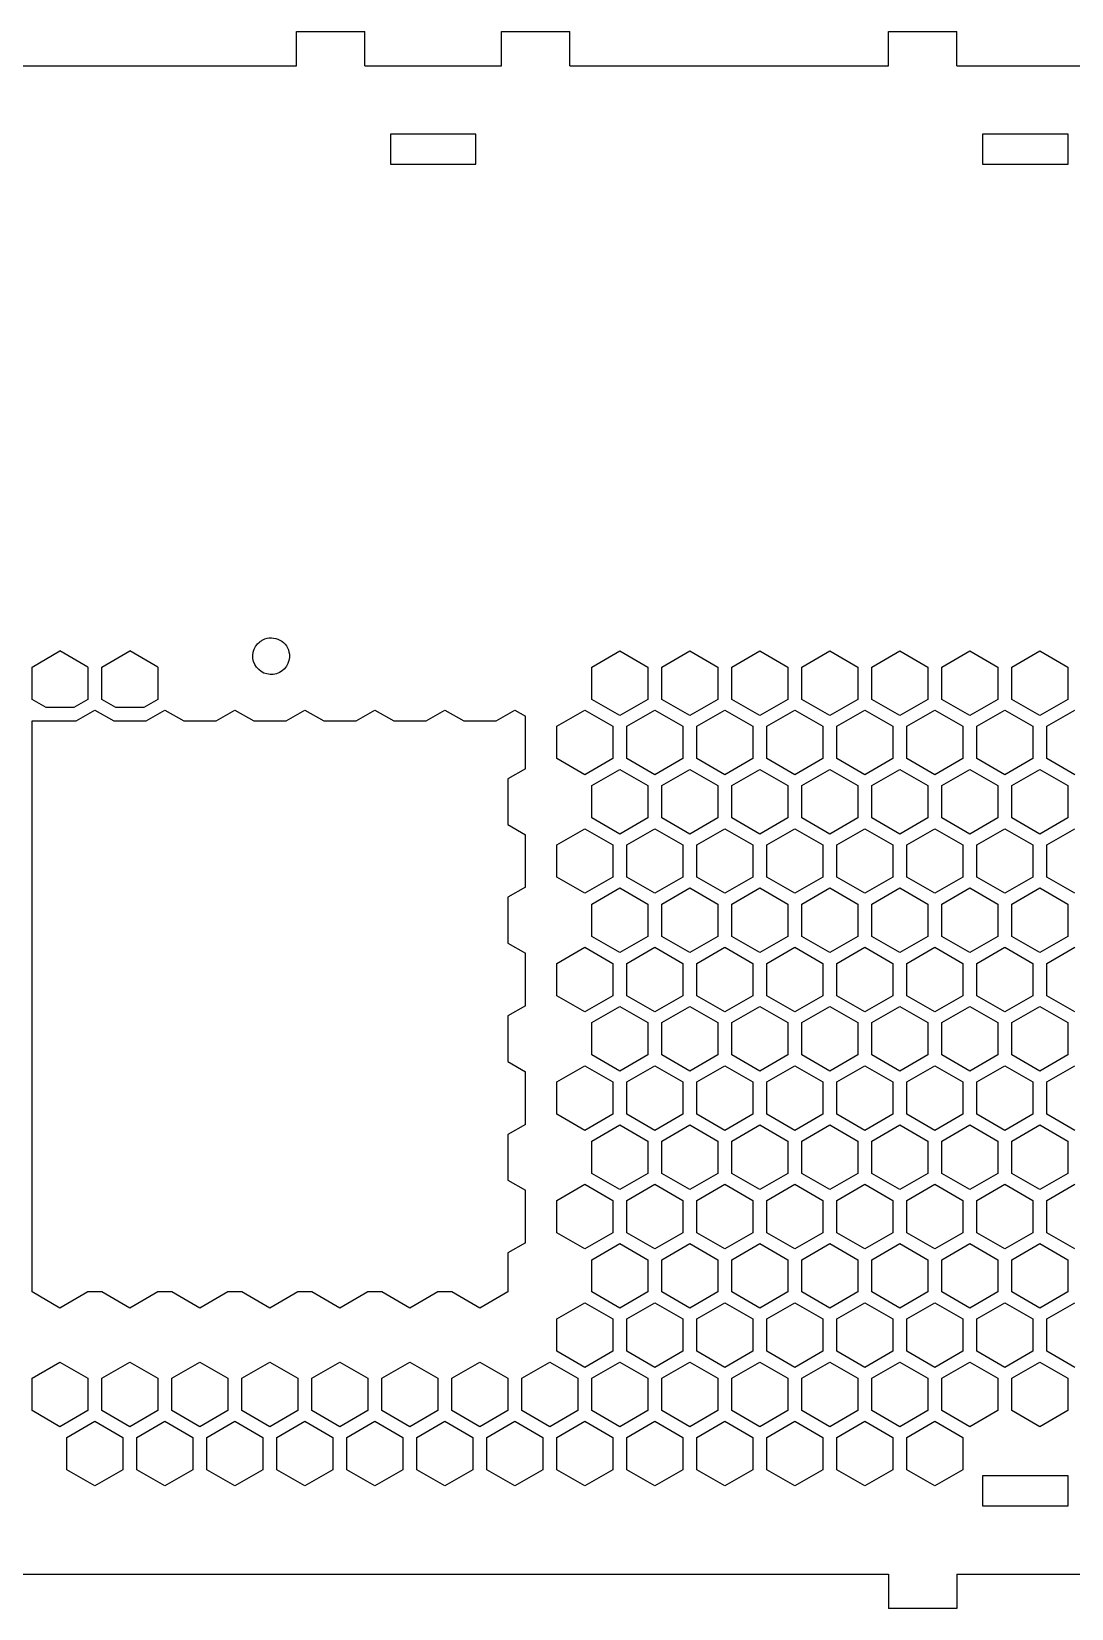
# Model space of a CAD drawing. Header units: inches. Extents: x 524 to 973, y 13 to 166.
# Drawn here: x 822.9 to 919.5, y 19.3 to 165.6 of the extents above; entities that cross this region are included whole.
import ezdxf

# ---------------------------------------------------------------- set-up
doc = ezdxf.new("R2010")
doc.units = ezdxf.units.IN
doc.header["$MEASUREMENT"] = 0
doc.layers.get('0').update_dxf_attribs({"true_color": 0xff5454})

msp = doc.modelspace()

# ---------------------------------------------------------------- linework, layer by layer
for p, q in [((847.54, 162.45, 0), (847.54, 165.63, 0)), ((847.54, 165.63, 0), (853.89, 165.63, 0)), ((853.89, 162.45, 0), (853.89, 165.63, 0)), ((866.59, 162.45, 0), (866.59, 165.63, 0)), ((866.59, 165.63, 0), (872.94, 165.63, 0)), ((872.94, 162.45, 0), (872.94, 165.63, 0)), ((902.54, 162.45, 0), (902.54, 165.63, 0)), ((902.54, 165.63, 0), (908.89, 165.63, 0)), ((908.89, 162.45, 0), (908.89, 165.63, 0)), ((817.94, 162.45, 0), (847.54, 162.45, 0)), ((853.89, 162.45, 0), (866.59, 162.45, 0)), ((872.94, 162.45, 0), (902.54, 162.45, 0)), ((908.89, 162.45, 0), (921.59, 162.45, 0)), ((864.21, 156.1, 0), (856.27, 156.1, 0)), ((856.27, 156.1, 0), (856.27, 153.33, 0)), ((864.21, 153.33, 0), (864.21, 156.1, 0)), ((919.21, 156.1, 0), (911.27, 156.1, 0)), ((911.27, 156.1, 0), (911.27, 153.33, 0)), ((919.21, 153.33, 0), (919.21, 156.1, 0)), ((856.27, 153.33, 0), (864.21, 153.33, 0)), ((911.27, 153.33, 0), (919.21, 153.33, 0)), ((822.99, 106.65, 0), (825.59, 108.15, 0)), ((828.19, 106.65, 0), (825.59, 108.15, 0)), ((829.49, 106.65, 0), (832.09, 108.15, 0)), ((834.69, 106.65, 0), (832.09, 108.15, 0)), ((874.99, 106.65, 0), (877.59, 108.15, 0)), ((877.59, 108.15, 0), (880.19, 106.65, 0)), ((881.49, 106.65, 0), (884.09, 108.15, 0)), ((884.09, 108.15, 0), (886.69, 106.65, 0)), ((887.99, 106.65, 0), (890.59, 108.15, 0)), ((890.59, 108.15, 0), (893.19, 106.65, 0)), ((894.49, 106.65, 0), (897.09, 108.15, 0)), ((897.09, 108.15, 0), (899.69, 106.65, 0)), ((900.99, 106.65, 0), (903.59, 108.15, 0)), ((903.59, 108.15, 0), (906.19, 106.65, 0)), ((907.49, 106.65, 0), (910.09, 108.15, 0)), ((910.09, 108.15, 0), (912.69, 106.65, 0)), ((913.99, 106.65, 0), (916.59, 108.15, 0)), ((916.59, 108.15, 0), (919.19, 106.65, 0)), ((822.99, 103.65, 0), (822.99, 106.65, 0)), ((828.19, 106.65, 0), (828.19, 103.65, 0)), ((829.49, 103.65, 0), (829.49, 106.65, 0)), ((834.69, 106.65, 0), (834.69, 103.65, 0)), ((874.99, 103.65, 0), (874.99, 106.65, 0)), ((880.19, 106.65, 0), (880.19, 103.65, 0)), ((881.49, 103.65, 0), (881.49, 106.65, 0)), ((886.69, 106.65, 0), (886.69, 103.65, 0)), ((887.99, 103.65, 0), (887.99, 106.65, 0)), ((893.19, 106.65, 0), (893.19, 103.65, 0)), ((894.49, 103.65, 0), (894.49, 106.65, 0)), ((899.69, 106.65, 0), (899.69, 103.65, 0)), ((900.99, 103.65, 0), (900.99, 106.65, 0)), ((906.19, 106.65, 0), (906.19, 103.65, 0)), ((907.49, 103.65, 0), (907.49, 106.65, 0)), ((912.69, 106.65, 0), (912.69, 103.65, 0)), ((913.99, 103.65, 0), (913.99, 106.65, 0)), ((919.19, 106.65, 0), (919.19, 103.65, 0)), ((824.29, 102.9, 0), (822.99, 103.65, 0)), ((826.89, 102.9, 0), (824.29, 102.9, 0)), ((828.19, 103.65, 0), (826.89, 102.9, 0)), ((827.1, 101.65, 0), (828.84, 102.65, 0)), ((828.84, 102.65, 0), (830.58, 101.65, 0)), ((830.79, 102.9, 0), (829.49, 103.65, 0)), ((833.39, 102.9, 0), (830.79, 102.9, 0)), ((834.69, 103.65, 0), (833.39, 102.9, 0)), ((833.6, 101.65, 0), (835.34, 102.65, 0)), ((835.34, 102.65, 0), (837.08, 101.65, 0)), ((840.1, 101.65, 0), (841.84, 102.65, 0)), ((841.84, 102.65, 0), (843.58, 101.65, 0)), ((846.6, 101.65, 0), (848.34, 102.65, 0)), ((848.34, 102.65, 0), (850.08, 101.65, 0)), ((853.1, 101.65, 0), (854.84, 102.65, 0)), ((854.84, 102.65, 0), (856.58, 101.65, 0)), ((859.6, 101.65, 0), (861.34, 102.65, 0)), ((861.34, 102.65, 0), (863.08, 101.65, 0)), ((866.1, 101.65, 0), (867.84, 102.65, 0)), ((867.84, 102.65, 0), (868.81, 102.09, 0)), ((871.74, 101.15, 0), (874.34, 102.65, 0)), ((874.34, 102.65, 0), (876.94, 101.15, 0)), ((877.59, 102.15, 0), (874.99, 103.65, 0)), ((880.19, 103.65, 0), (877.59, 102.15, 0)), ((878.24, 101.15, 0), (880.84, 102.65, 0)), ((880.84, 102.65, 0), (883.44, 101.15, 0)), ((884.09, 102.15, 0), (881.49, 103.65, 0)), ((886.69, 103.65, 0), (884.09, 102.15, 0)), ((884.74, 101.15, 0), (887.34, 102.65, 0)), ((887.34, 102.65, 0), (889.94, 101.15, 0)), ((890.59, 102.15, 0), (887.99, 103.65, 0)), ((893.19, 103.65, 0), (890.59, 102.15, 0)), ((891.24, 101.15, 0), (893.84, 102.65, 0)), ((893.84, 102.65, 0), (896.44, 101.15, 0)), ((897.09, 102.15, 0), (894.49, 103.65, 0)), ((899.69, 103.65, 0), (897.09, 102.15, 0)), ((897.74, 101.15, 0), (900.34, 102.65, 0)), ((900.34, 102.65, 0), (902.94, 101.15, 0)), ((903.59, 102.15, 0), (900.99, 103.65, 0)), ((906.19, 103.65, 0), (903.59, 102.15, 0)), ((904.24, 101.15, 0), (906.84, 102.65, 0)), ((906.84, 102.65, 0), (909.44, 101.15, 0)), ((910.09, 102.15, 0), (907.49, 103.65, 0)), ((912.69, 103.65, 0), (910.09, 102.15, 0)), ((910.74, 101.15, 0), (913.34, 102.65, 0)), ((913.34, 102.65, 0), (915.94, 101.15, 0)), ((916.59, 102.15, 0), (913.99, 103.65, 0)), ((919.19, 103.65, 0), (916.59, 102.15, 0)), ((917.24, 101.15, 0), (919.84, 102.65, 0)), ((822.99, 48.65, 0), (822.99, 101.65, 0)), ((822.99, 101.65, 0), (827.1, 101.65, 0)), ((830.58, 101.65, 0), (833.6, 101.65, 0)), ((837.08, 101.65, 0), (840.1, 101.65, 0)), ((843.58, 101.65, 0), (846.6, 101.65, 0)), ((850.08, 101.65, 0), (853.1, 101.65, 0)), ((856.58, 101.65, 0), (859.6, 101.65, 0)), ((863.08, 101.65, 0), (866.1, 101.65, 0)), ((868.81, 97.21, 0), (868.81, 102.09, 0)), ((871.74, 98.15), (871.74, 101.15, 0)), ((876.94, 101.15, 0), (876.94, 98.15)), ((878.24, 98.15), (878.24, 101.15, 0)), ((883.44, 101.15, 0), (883.44, 98.15)), ((884.74, 98.15), (884.74, 101.15, 0)), ((889.94, 101.15, 0), (889.94, 98.15)), ((891.24, 98.15), (891.24, 101.15, 0)), ((896.44, 101.15, 0), (896.44, 98.15)), ((897.74, 98.15), (897.74, 101.15, 0)), ((902.94, 101.15, 0), (902.94, 98.15)), ((904.24, 98.15), (904.24, 101.15, 0)), ((909.44, 101.15, 0), (909.44, 98.15)), ((910.74, 98.15), (910.74, 101.15, 0)), ((915.94, 101.15, 0), (915.94, 98.15)), ((917.24, 98.15), (917.24, 101.15, 0)), ((874.34, 96.65), (871.74, 98.15)), ((876.94, 98.15), (874.34, 96.65)), ((880.84, 96.65), (878.24, 98.15)), ((883.44, 98.15), (880.84, 96.65)), ((887.34, 96.65), (884.74, 98.15)), ((889.94, 98.15), (887.34, 96.65)), ((893.84, 96.65), (891.24, 98.15)), ((896.44, 98.15), (893.84, 96.65)), ((900.34, 96.65), (897.74, 98.15)), ((902.94, 98.15), (900.34, 96.65)), ((906.84, 96.65), (904.24, 98.15)), ((909.44, 98.15), (906.84, 96.65)), ((913.34, 96.65), (910.74, 98.15)), ((915.94, 98.15), (913.34, 96.65)), ((919.84, 96.65), (917.24, 98.15)), ((868.81, 97.21, 0), (867.19, 96.28, 0)), ((874.99, 95.65, 0), (877.59, 97.15)), ((877.59, 97.15), (880.19, 95.65, 0)), ((881.49, 95.65, 0), (884.09, 97.15)), ((884.09, 97.15), (886.69, 95.65, 0)), ((887.99, 95.65, 0), (890.59, 97.15)), ((890.59, 97.15), (893.19, 95.65, 0)), ((894.49, 95.65, 0), (897.09, 97.15)), ((897.09, 97.15), (899.69, 95.65, 0)), ((900.99, 95.65, 0), (903.59, 97.15)), ((903.59, 97.15), (906.19, 95.65, 0)), ((907.49, 95.65, 0), (910.09, 97.15)), ((910.09, 97.15), (912.69, 95.65, 0)), ((913.99, 95.65, 0), (916.59, 97.15)), ((916.59, 97.15), (919.19, 95.65, 0)), ((867.19, 96.28, 0), (867.19, 92.03, 0)), ((874.99, 92.65, 0), (874.99, 95.65, 0)), ((880.19, 95.65, 0), (880.19, 92.65, 0)), ((881.49, 92.65, 0), (881.49, 95.65, 0)), ((886.69, 95.65, 0), (886.69, 92.65, 0)), ((887.99, 92.65, 0), (887.99, 95.65, 0)), ((893.19, 95.65, 0), (893.19, 92.65, 0)), ((894.49, 92.65, 0), (894.49, 95.65, 0)), ((899.69, 95.65, 0), (899.69, 92.65, 0)), ((900.99, 92.65, 0), (900.99, 95.65, 0)), ((906.19, 95.65, 0), (906.19, 92.65, 0)), ((907.49, 92.65, 0), (907.49, 95.65, 0)), ((912.69, 95.65, 0), (912.69, 92.65, 0)), ((913.99, 92.65, 0), (913.99, 95.65, 0)), ((919.19, 95.65, 0), (919.19, 92.65, 0)), ((877.59, 91.15, 0), (874.99, 92.65, 0)), ((880.19, 92.65, 0), (877.59, 91.15, 0)), ((884.09, 91.15, 0), (881.49, 92.65, 0)), ((886.69, 92.65, 0), (884.09, 91.15, 0)), ((890.59, 91.15, 0), (887.99, 92.65, 0)), ((893.19, 92.65, 0), (890.59, 91.15, 0)), ((897.09, 91.15, 0), (894.49, 92.65, 0)), ((899.69, 92.65, 0), (897.09, 91.15, 0)), ((903.59, 91.15, 0), (900.99, 92.65, 0)), ((906.19, 92.65, 0), (903.59, 91.15, 0)), ((910.09, 91.15, 0), (907.49, 92.65, 0)), ((912.69, 92.65, 0), (910.09, 91.15, 0)), ((916.59, 91.15, 0), (913.99, 92.65, 0)), ((919.19, 92.65, 0), (916.59, 91.15, 0)), ((867.19, 92.03, 0), (868.81, 91.09, 0)), ((868.81, 86.21, 0), (868.81, 91.09, 0)), ((871.74, 90.15, 0), (874.34, 91.65, 0)), ((874.34, 91.65, 0), (876.94, 90.15, 0)), ((878.24, 90.15, 0), (880.84, 91.65, 0)), ((880.84, 91.65, 0), (883.44, 90.15, 0)), ((884.74, 90.15, 0), (887.34, 91.65, 0)), ((887.34, 91.65, 0), (889.94, 90.15, 0)), ((891.24, 90.15, 0), (893.84, 91.65, 0)), ((893.84, 91.65, 0), (896.44, 90.15, 0)), ((897.74, 90.15, 0), (900.34, 91.65, 0)), ((900.34, 91.65, 0), (902.94, 90.15, 0)), ((904.24, 90.15, 0), (906.84, 91.65, 0)), ((906.84, 91.65, 0), (909.44, 90.15, 0)), ((910.74, 90.15, 0), (913.34, 91.65, 0)), ((913.34, 91.65, 0), (915.94, 90.15, 0)), ((917.24, 90.15, 0), (919.84, 91.65, 0)), ((871.74, 87.15, 0), (871.74, 90.15, 0)), ((876.94, 90.15, 0), (876.94, 87.15, 0)), ((878.24, 87.15, 0), (878.24, 90.15, 0)), ((883.44, 90.15, 0), (883.44, 87.15, 0)), ((884.74, 87.15, 0), (884.74, 90.15, 0)), ((889.94, 90.15, 0), (889.94, 87.15, 0)), ((891.24, 87.15, 0), (891.24, 90.15, 0)), ((896.44, 90.15, 0), (896.44, 87.15, 0)), ((897.74, 87.15, 0), (897.74, 90.15, 0)), ((902.94, 90.15, 0), (902.94, 87.15, 0)), ((904.24, 87.15, 0), (904.24, 90.15, 0)), ((909.44, 90.15, 0), (909.44, 87.15, 0)), ((910.74, 87.15, 0), (910.74, 90.15, 0)), ((915.94, 90.15, 0), (915.94, 87.15, 0)), ((917.24, 87.15, 0), (917.24, 90.15, 0)), ((874.34, 85.65, 0), (871.74, 87.15, 0)), ((876.94, 87.15, 0), (874.34, 85.65, 0)), ((880.84, 85.65, 0), (878.24, 87.15, 0)), ((883.44, 87.15, 0), (880.84, 85.65, 0)), ((887.34, 85.65, 0), (884.74, 87.15, 0)), ((889.94, 87.15, 0), (887.34, 85.65, 0)), ((893.84, 85.65, 0), (891.24, 87.15, 0)), ((896.44, 87.15, 0), (893.84, 85.65, 0)), ((900.34, 85.65, 0), (897.74, 87.15, 0)), ((902.94, 87.15, 0), (900.34, 85.65, 0)), ((906.84, 85.65, 0), (904.24, 87.15, 0)), ((909.44, 87.15, 0), (906.84, 85.65, 0)), ((913.34, 85.65, 0), (910.74, 87.15, 0)), ((915.94, 87.15, 0), (913.34, 85.65, 0)), ((919.84, 85.65, 0), (917.24, 87.15, 0)), ((868.81, 86.21, 0), (867.19, 85.28, 0)), ((867.19, 85.28, 0), (867.19, 81.03, 0)), ((874.99, 84.65, 0), (877.59, 86.15, 0)), ((877.59, 86.15, 0), (880.19, 84.65, 0)), ((881.49, 84.65, 0), (884.09, 86.15, 0)), ((884.09, 86.15, 0), (886.69, 84.65, 0)), ((887.99, 84.65, 0), (890.59, 86.15, 0)), ((890.59, 86.15, 0), (893.19, 84.65, 0)), ((894.49, 84.65, 0), (897.09, 86.15, 0)), ((897.09, 86.15, 0), (899.69, 84.65, 0)), ((900.99, 84.65, 0), (903.59, 86.15, 0)), ((903.59, 86.15, 0), (906.19, 84.65, 0)), ((907.49, 84.65, 0), (910.09, 86.15, 0)), ((910.09, 86.15, 0), (912.69, 84.65, 0)), ((913.99, 84.65, 0), (916.59, 86.15, 0)), ((916.59, 86.15, 0), (919.19, 84.65, 0)), ((874.99, 81.65, 0), (874.99, 84.65, 0)), ((880.19, 84.65, 0), (880.19, 81.65, 0)), ((881.49, 81.65, 0), (881.49, 84.65, 0)), ((886.69, 84.65, 0), (886.69, 81.65, 0)), ((887.99, 81.65, 0), (887.99, 84.65, 0)), ((893.19, 84.65, 0), (893.19, 81.65, 0)), ((894.49, 81.65, 0), (894.49, 84.65, 0)), ((899.69, 84.65, 0), (899.69, 81.65, 0)), ((900.99, 81.65, 0), (900.99, 84.65, 0)), ((906.19, 84.65, 0), (906.19, 81.65, 0)), ((907.49, 81.65, 0), (907.49, 84.65, 0)), ((912.69, 84.65, 0), (912.69, 81.65, 0)), ((913.99, 81.65, 0), (913.99, 84.65, 0)), ((919.19, 84.65, 0), (919.19, 81.65, 0)), ((867.19, 81.03, 0), (868.81, 80.09, 0)), ((871.74, 79.15, 0), (874.34, 80.65, 0)), ((874.34, 80.65, 0), (876.94, 79.15, 0)), ((877.59, 80.15, 0), (874.99, 81.65, 0)), ((880.19, 81.65, 0), (877.59, 80.15, 0)), ((878.24, 79.15, 0), (880.84, 80.65, 0)), ((880.84, 80.65, 0), (883.44, 79.15, 0)), ((884.09, 80.15, 0), (881.49, 81.65, 0)), ((886.69, 81.65, 0), (884.09, 80.15, 0)), ((884.74, 79.15, 0), (887.34, 80.65, 0)), ((887.34, 80.65, 0), (889.94, 79.15, 0)), ((890.59, 80.15, 0), (887.99, 81.65, 0)), ((893.19, 81.65, 0), (890.59, 80.15, 0)), ((891.24, 79.15, 0), (893.84, 80.65, 0)), ((893.84, 80.65, 0), (896.44, 79.15, 0)), ((897.09, 80.15, 0), (894.49, 81.65, 0)), ((899.69, 81.65, 0), (897.09, 80.15, 0)), ((897.74, 79.15, 0), (900.34, 80.65, 0)), ((900.34, 80.65, 0), (902.94, 79.15, 0)), ((903.59, 80.15, 0), (900.99, 81.65, 0)), ((906.19, 81.65, 0), (903.59, 80.15, 0)), ((904.24, 79.15, 0), (906.84, 80.65, 0)), ((906.84, 80.65, 0), (909.44, 79.15, 0)), ((910.09, 80.15, 0), (907.49, 81.65, 0)), ((912.69, 81.65, 0), (910.09, 80.15, 0)), ((910.74, 79.15, 0), (913.34, 80.65, 0)), ((913.34, 80.65, 0), (915.94, 79.15, 0)), ((916.59, 80.15, 0), (913.99, 81.65, 0)), ((919.19, 81.65, 0), (916.59, 80.15, 0)), ((917.24, 79.15, 0), (919.84, 80.65, 0)), ((868.81, 75.21, 0), (868.81, 80.09, 0)), ((871.74, 76.15, 0), (871.74, 79.15, 0)), ((876.94, 79.15, 0), (876.94, 76.15, 0)), ((878.24, 76.15, 0), (878.24, 79.15, 0)), ((883.44, 79.15, 0), (883.44, 76.15, 0)), ((884.74, 76.15, 0), (884.74, 79.15, 0)), ((889.94, 79.15, 0), (889.94, 76.15, 0)), ((891.24, 76.15, 0), (891.24, 79.15, 0)), ((896.44, 79.15, 0), (896.44, 76.15, 0)), ((897.74, 76.15, 0), (897.74, 79.15, 0)), ((902.94, 79.15, 0), (902.94, 76.15, 0)), ((904.24, 76.15, 0), (904.24, 79.15, 0)), ((909.44, 79.15, 0), (909.44, 76.15, 0)), ((910.74, 76.15, 0), (910.74, 79.15, 0)), ((915.94, 79.15, 0), (915.94, 76.15, 0)), ((917.24, 76.15, 0), (917.24, 79.15, 0)), ((874.34, 74.65, 0), (871.74, 76.15, 0)), ((876.94, 76.15, 0), (874.34, 74.65, 0)), ((880.84, 74.65, 0), (878.24, 76.15, 0)), ((883.44, 76.15, 0), (880.84, 74.65, 0)), ((887.34, 74.65, 0), (884.74, 76.15, 0)), ((889.94, 76.15, 0), (887.34, 74.65, 0)), ((893.84, 74.65, 0), (891.24, 76.15, 0)), ((896.44, 76.15, 0), (893.84, 74.65, 0)), ((900.34, 74.65, 0), (897.74, 76.15, 0)), ((902.94, 76.15, 0), (900.34, 74.65, 0)), ((906.84, 74.65, 0), (904.24, 76.15, 0)), ((909.44, 76.15, 0), (906.84, 74.65, 0)), ((913.34, 74.65, 0), (910.74, 76.15, 0)), ((915.94, 76.15, 0), (913.34, 74.65, 0)), ((919.84, 74.65, 0), (917.24, 76.15, 0)), ((868.81, 75.21, 0), (867.19, 74.28, 0)), ((874.99, 73.65, 0), (877.59, 75.15, 0)), ((877.59, 75.15, 0), (880.19, 73.65, 0)), ((881.49, 73.65, 0), (884.09, 75.15, 0)), ((884.09, 75.15, 0), (886.69, 73.65, 0)), ((887.99, 73.65, 0), (890.59, 75.15, 0)), ((890.59, 75.15, 0), (893.19, 73.65, 0)), ((894.49, 73.65, 0), (897.09, 75.15, 0)), ((897.09, 75.15, 0), (899.69, 73.65, 0)), ((900.99, 73.65, 0), (903.59, 75.15, 0)), ((903.59, 75.15, 0), (906.19, 73.65, 0)), ((907.49, 73.65, 0), (910.09, 75.15, 0)), ((910.09, 75.15, 0), (912.69, 73.65, 0)), ((913.99, 73.65, 0), (916.59, 75.15, 0)), ((916.59, 75.15, 0), (919.19, 73.65, 0)), ((867.19, 74.28, 0), (867.19, 70.03, 0)), ((874.99, 70.65, 0), (874.99, 73.65, 0)), ((880.19, 73.65, 0), (880.19, 70.65, 0)), ((881.49, 70.65, 0), (881.49, 73.65, 0)), ((886.69, 73.65, 0), (886.69, 70.65, 0)), ((887.99, 70.65, 0), (887.99, 73.65, 0)), ((893.19, 73.65, 0), (893.19, 70.65, 0)), ((894.49, 70.65, 0), (894.49, 73.65, 0)), ((899.69, 73.65, 0), (899.69, 70.65, 0)), ((900.99, 70.65, 0), (900.99, 73.65, 0)), ((906.19, 73.65, 0), (906.19, 70.65, 0)), ((907.49, 70.65, 0), (907.49, 73.65, 0)), ((912.69, 73.65, 0), (912.69, 70.65, 0)), ((913.99, 70.65, 0), (913.99, 73.65, 0)), ((919.19, 73.65, 0), (919.19, 70.65, 0)), ((877.59, 69.15, 0), (874.99, 70.65, 0)), ((880.19, 70.65, 0), (877.59, 69.15, 0)), ((884.09, 69.15, 0), (881.49, 70.65, 0)), ((886.69, 70.65, 0), (884.09, 69.15, 0)), ((890.59, 69.15, 0), (887.99, 70.65, 0)), ((893.19, 70.65, 0), (890.59, 69.15, 0)), ((897.09, 69.15, 0), (894.49, 70.65, 0)), ((899.69, 70.65, 0), (897.09, 69.15, 0)), ((903.59, 69.15, 0), (900.99, 70.65, 0)), ((906.19, 70.65, 0), (903.59, 69.15, 0)), ((910.09, 69.15, 0), (907.49, 70.65, 0)), ((912.69, 70.65, 0), (910.09, 69.15, 0)), ((916.59, 69.15, 0), (913.99, 70.65, 0)), ((919.19, 70.65, 0), (916.59, 69.15, 0)), ((867.19, 70.03, 0), (868.81, 69.09, 0)), ((868.81, 64.21, 0), (868.81, 69.09, 0)), ((871.74, 68.15, 0), (874.34, 69.65, 0)), ((874.34, 69.65, 0), (876.94, 68.15, 0)), ((878.24, 68.15, 0), (880.84, 69.65, 0)), ((880.84, 69.65, 0), (883.44, 68.15, 0)), ((884.74, 68.15, 0), (887.34, 69.65, 0)), ((887.34, 69.65, 0), (889.94, 68.15, 0)), ((891.24, 68.15, 0), (893.84, 69.65, 0)), ((893.84, 69.65, 0), (896.44, 68.15, 0)), ((897.74, 68.15, 0), (900.34, 69.65, 0)), ((900.34, 69.65, 0), (902.94, 68.15, 0)), ((904.24, 68.15, 0), (906.84, 69.65, 0)), ((906.84, 69.65, 0), (909.44, 68.15, 0)), ((910.74, 68.15, 0), (913.34, 69.65, 0)), ((913.34, 69.65, 0), (915.94, 68.15, 0)), ((917.24, 68.15, 0), (919.84, 69.65, 0)), ((871.74, 65.15, 0), (871.74, 68.15, 0)), ((876.94, 68.15, 0), (876.94, 65.15, 0)), ((878.24, 65.15, 0), (878.24, 68.15, 0)), ((883.44, 68.15, 0), (883.44, 65.15, 0)), ((884.74, 65.15, 0), (884.74, 68.15, 0)), ((889.94, 68.15, 0), (889.94, 65.15, 0)), ((891.24, 65.15, 0), (891.24, 68.15, 0)), ((896.44, 68.15, 0), (896.44, 65.15, 0)), ((897.74, 65.15, 0), (897.74, 68.15, 0)), ((902.94, 68.15, 0), (902.94, 65.15, 0)), ((904.24, 65.15, 0), (904.24, 68.15, 0)), ((909.44, 68.15, 0), (909.44, 65.15, 0)), ((910.74, 65.15, 0), (910.74, 68.15, 0)), ((915.94, 68.15, 0), (915.94, 65.15, 0)), ((917.24, 65.15, 0), (917.24, 68.15, 0)), ((874.34, 63.65, 0), (871.74, 65.15, 0)), ((876.94, 65.15, 0), (874.34, 63.65, 0)), ((880.84, 63.65, 0), (878.24, 65.15, 0)), ((883.44, 65.15, 0), (880.84, 63.65, 0)), ((887.34, 63.65, 0), (884.74, 65.15, 0)), ((889.94, 65.15, 0), (887.34, 63.65, 0)), ((893.84, 63.65, 0), (891.24, 65.15, 0)), ((896.44, 65.15, 0), (893.84, 63.65, 0)), ((900.34, 63.65, 0), (897.74, 65.15, 0)), ((902.94, 65.15, 0), (900.34, 63.65, 0)), ((906.84, 63.65, 0), (904.24, 65.15, 0)), ((909.44, 65.15, 0), (906.84, 63.65, 0)), ((913.34, 63.65, 0), (910.74, 65.15, 0)), ((915.94, 65.15, 0), (913.34, 63.65, 0)), ((919.84, 63.65, 0), (917.24, 65.15, 0)), ((868.81, 64.21, 0), (867.19, 63.28, 0)), ((867.19, 63.28, 0), (867.19, 59.03, 0)), ((874.99, 62.65, 0), (877.59, 64.15, 0)), ((877.59, 64.15, 0), (880.19, 62.65, 0)), ((881.49, 62.65, 0), (884.09, 64.15, 0)), ((884.09, 64.15, 0), (886.69, 62.65, 0)), ((887.99, 62.65, 0), (890.59, 64.15, 0)), ((890.59, 64.15, 0), (893.19, 62.65, 0)), ((894.49, 62.65, 0), (897.09, 64.15, 0)), ((897.09, 64.15, 0), (899.69, 62.65, 0)), ((900.99, 62.65, 0), (903.59, 64.15, 0)), ((903.59, 64.15, 0), (906.19, 62.65, 0)), ((907.49, 62.65, 0), (910.09, 64.15, 0)), ((910.09, 64.15, 0), (912.69, 62.65, 0)), ((913.99, 62.65, 0), (916.59, 64.15, 0)), ((916.59, 64.15, 0), (919.19, 62.65, 0)), ((874.99, 59.65, 0), (874.99, 62.65, 0)), ((880.19, 62.65, 0), (880.19, 59.65, 0)), ((881.49, 59.65, 0), (881.49, 62.65, 0)), ((886.69, 62.65, 0), (886.69, 59.65, 0)), ((887.99, 59.65, 0), (887.99, 62.65, 0)), ((893.19, 62.65, 0), (893.19, 59.65, 0)), ((894.49, 59.65, 0), (894.49, 62.65, 0)), ((899.69, 62.65, 0), (899.69, 59.65, 0)), ((900.99, 59.65, 0), (900.99, 62.65, 0)), ((906.19, 62.65, 0), (906.19, 59.65, 0)), ((907.49, 59.65, 0), (907.49, 62.65, 0)), ((912.69, 62.65, 0), (912.69, 59.65, 0)), ((913.99, 59.65, 0), (913.99, 62.65, 0)), ((919.19, 62.65, 0), (919.19, 59.65, 0)), ((867.19, 59.03, 0), (868.81, 58.09, 0)), ((871.74, 57.15, 0), (874.34, 58.65, 0)), ((874.34, 58.65, 0), (876.94, 57.15, 0)), ((877.59, 58.15, 0), (874.99, 59.65, 0)), ((880.19, 59.65, 0), (877.59, 58.15, 0)), ((878.24, 57.15, 0), (880.84, 58.65, 0)), ((880.84, 58.65, 0), (883.44, 57.15, 0)), ((884.09, 58.15, 0), (881.49, 59.65, 0)), ((886.69, 59.65, 0), (884.09, 58.15, 0)), ((884.74, 57.15, 0), (887.34, 58.65, 0)), ((887.34, 58.65, 0), (889.94, 57.15, 0)), ((890.59, 58.15, 0), (887.99, 59.65, 0)), ((893.19, 59.65, 0), (890.59, 58.15, 0)), ((891.24, 57.15, 0), (893.84, 58.65, 0)), ((893.84, 58.65, 0), (896.44, 57.15, 0)), ((897.09, 58.15, 0), (894.49, 59.65, 0)), ((899.69, 59.65, 0), (897.09, 58.15, 0)), ((897.74, 57.15, 0), (900.34, 58.65, 0)), ((900.34, 58.65, 0), (902.94, 57.15, 0)), ((903.59, 58.15, 0), (900.99, 59.65, 0)), ((906.19, 59.65, 0), (903.59, 58.15, 0)), ((904.24, 57.15, 0), (906.84, 58.65, 0)), ((906.84, 58.65, 0), (909.44, 57.15, 0)), ((910.09, 58.15, 0), (907.49, 59.65, 0)), ((912.69, 59.65, 0), (910.09, 58.15, 0)), ((910.74, 57.15, 0), (913.34, 58.65, 0)), ((913.34, 58.65, 0), (915.94, 57.15, 0)), ((916.59, 58.15, 0), (913.99, 59.65, 0)), ((919.19, 59.65, 0), (916.59, 58.15, 0)), ((917.24, 57.15, 0), (919.84, 58.65, 0)), ((868.81, 53.21, 0), (868.81, 58.09, 0)), ((871.74, 54.15, 0), (871.74, 57.15, 0)), ((876.94, 57.15, 0), (876.94, 54.15, 0)), ((878.24, 54.15, 0), (878.24, 57.15, 0)), ((883.44, 57.15, 0), (883.44, 54.15, 0)), ((884.74, 54.15, 0), (884.74, 57.15, 0)), ((889.94, 57.15, 0), (889.94, 54.15, 0)), ((891.24, 54.15, 0), (891.24, 57.15, 0)), ((896.44, 57.15, 0), (896.44, 54.15, 0)), ((897.74, 54.15, 0), (897.74, 57.15, 0)), ((902.94, 57.15, 0), (902.94, 54.15, 0)), ((904.24, 54.15, 0), (904.24, 57.15, 0)), ((909.44, 57.15, 0), (909.44, 54.15, 0)), ((910.74, 54.15, 0), (910.74, 57.15, 0)), ((915.94, 57.15, 0), (915.94, 54.15, 0)), ((917.24, 54.15, 0), (917.24, 57.15, 0)), ((874.34, 52.65, 0), (871.74, 54.15, 0)), ((876.94, 54.15, 0), (874.34, 52.65, 0)), ((880.84, 52.65, 0), (878.24, 54.15, 0)), ((883.44, 54.15, 0), (880.84, 52.65, 0)), ((887.34, 52.65, 0), (884.74, 54.15, 0)), ((889.94, 54.15, 0), (887.34, 52.65, 0)), ((893.84, 52.65, 0), (891.24, 54.15, 0)), ((896.44, 54.15, 0), (893.84, 52.65, 0)), ((900.34, 52.65, 0), (897.74, 54.15, 0)), ((902.94, 54.15, 0), (900.34, 52.65, 0)), ((906.84, 52.65, 0), (904.24, 54.15, 0)), ((909.44, 54.15, 0), (906.84, 52.65, 0)), ((913.34, 52.65, 0), (910.74, 54.15, 0)), ((915.94, 54.15, 0), (913.34, 52.65, 0)), ((919.84, 52.65, 0), (917.24, 54.15, 0)), ((868.81, 53.21, 0), (867.19, 52.28, 0)), ((874.99, 51.65, 0), (877.59, 53.15, 0)), ((877.59, 53.15, 0), (880.19, 51.65, 0)), ((881.49, 51.65, 0), (884.09, 53.15, 0)), ((884.09, 53.15, 0), (886.69, 51.65, 0)), ((887.99, 51.65, 0), (890.59, 53.15, 0)), ((890.59, 53.15, 0), (893.19, 51.65, 0)), ((894.49, 51.65, 0), (897.09, 53.15, 0)), ((897.09, 53.15, 0), (899.69, 51.65, 0)), ((900.99, 51.65, 0), (903.59, 53.15, 0)), ((903.59, 53.15, 0), (906.19, 51.65, 0)), ((907.49, 51.65, 0), (910.09, 53.15, 0)), ((910.09, 53.15, 0), (912.69, 51.65, 0)), ((913.99, 51.65, 0), (916.59, 53.15, 0)), ((916.59, 53.15, 0), (919.19, 51.65, 0)), ((867.19, 52.28, 0), (867.19, 48.65, 0)), ((874.99, 48.65, 0), (874.99, 51.65, 0)), ((880.19, 51.65, 0), (880.19, 48.65, 0)), ((881.49, 48.65, 0), (881.49, 51.65, 0)), ((886.69, 51.65, 0), (886.69, 48.65, 0)), ((887.99, 48.65, 0), (887.99, 51.65, 0)), ((893.19, 51.65, 0), (893.19, 48.65, 0)), ((894.49, 48.65, 0), (894.49, 51.65, 0)), ((899.69, 51.65, 0), (899.69, 48.65, 0)), ((900.99, 48.65, 0), (900.99, 51.65, 0)), ((906.19, 51.65, 0), (906.19, 48.65, 0)), ((907.49, 48.65, 0), (907.49, 51.65, 0)), ((912.69, 51.65, 0), (912.69, 48.65, 0)), ((913.99, 48.65, 0), (913.99, 51.65, 0)), ((919.19, 51.65, 0), (919.19, 48.65, 0)), ((825.59, 47.15, 0), (822.99, 48.65, 0)), ((828.19, 48.65, 0), (825.59, 47.15, 0)), ((829.49, 48.65, 0), (828.19, 48.65, 0)), ((832.09, 47.15, 0), (829.49, 48.65, 0)), ((834.69, 48.65, 0), (832.09, 47.15, 0)), ((835.99, 48.65, 0), (834.69, 48.65, 0)), ((838.59, 47.15, 0), (835.99, 48.65, 0)), ((841.19, 48.65, 0), (838.59, 47.15, 0)), ((842.49, 48.65, 0), (841.19, 48.65, 0)), ((845.09, 47.15, 0), (842.49, 48.65, 0)), ((847.69, 48.65, 0), (845.09, 47.15, 0)), ((848.99, 48.65, 0), (847.69, 48.65, 0)), ((851.59, 47.15, 0), (848.99, 48.65, 0)), ((854.19, 48.65, 0), (851.59, 47.15, 0)), ((855.49, 48.65, 0), (854.19, 48.65, 0)), ((858.09, 47.15, 0), (855.49, 48.65, 0)), ((860.69, 48.65, 0), (858.09, 47.15, 0)), ((861.99, 48.65, 0), (860.69, 48.65, 0)), ((864.59, 47.15, 0), (861.99, 48.65, 0)), ((867.19, 48.65, 0), (864.59, 47.15, 0)), ((877.59, 47.15, 0), (874.99, 48.65, 0)), ((880.19, 48.65, 0), (877.59, 47.15, 0)), ((884.09, 47.15, 0), (881.49, 48.65, 0)), ((886.69, 48.65, 0), (884.09, 47.15, 0)), ((890.59, 47.15, 0), (887.99, 48.65, 0)), ((893.19, 48.65, 0), (890.59, 47.15, 0)), ((897.09, 47.15, 0), (894.49, 48.65, 0)), ((899.69, 48.65, 0), (897.09, 47.15, 0)), ((903.59, 47.15, 0), (900.99, 48.65, 0)), ((906.19, 48.65, 0), (903.59, 47.15, 0)), ((910.09, 47.15, 0), (907.49, 48.65, 0)), ((912.69, 48.65, 0), (910.09, 47.15, 0)), ((916.59, 47.15, 0), (913.99, 48.65, 0)), ((919.19, 48.65, 0), (916.59, 47.15, 0)), ((871.74, 46.15, 0), (874.34, 47.65, 0)), ((874.34, 47.65, 0), (876.94, 46.15, 0)), ((878.24, 46.15, 0), (880.84, 47.65, 0)), ((880.84, 47.65, 0), (883.44, 46.15, 0)), ((884.74, 46.15, 0), (887.34, 47.65, 0)), ((887.34, 47.65, 0), (889.94, 46.15, 0)), ((891.24, 46.15, 0), (893.84, 47.65, 0)), ((893.84, 47.65, 0), (896.44, 46.15, 0)), ((897.74, 46.15, 0), (900.34, 47.65, 0)), ((900.34, 47.65, 0), (902.94, 46.15, 0)), ((904.24, 46.15, 0), (906.84, 47.65, 0)), ((906.84, 47.65, 0), (909.44, 46.15, 0)), ((910.74, 46.15, 0), (913.34, 47.65, 0)), ((913.34, 47.65, 0), (915.94, 46.15, 0)), ((917.24, 46.15, 0), (919.84, 47.65, 0)), ((871.74, 43.15, 0), (871.74, 46.15, 0)), ((876.94, 46.15, 0), (876.94, 43.15, 0)), ((878.24, 43.15, 0), (878.24, 46.15, 0)), ((883.44, 46.15, 0), (883.44, 43.15, 0)), ((884.74, 43.15, 0), (884.74, 46.15, 0)), ((889.94, 46.15, 0), (889.94, 43.15, 0)), ((891.24, 43.15, 0), (891.24, 46.15, 0)), ((896.44, 46.15, 0), (896.44, 43.15, 0)), ((897.74, 43.15, 0), (897.74, 46.15, 0)), ((902.94, 46.15, 0), (902.94, 43.15, 0)), ((904.24, 43.15, 0), (904.24, 46.15, 0)), ((909.44, 46.15, 0), (909.44, 43.15, 0)), ((910.74, 43.15, 0), (910.74, 46.15, 0)), ((915.94, 46.15, 0), (915.94, 43.15, 0)), ((917.24, 43.15, 0), (917.24, 46.15, 0)), ((874.34, 41.65, 0), (871.74, 43.15, 0)), ((876.94, 43.15, 0), (874.34, 41.65, 0)), ((880.84, 41.65, 0), (878.24, 43.15, 0)), ((883.44, 43.15, 0), (880.84, 41.65, 0)), ((887.34, 41.65, 0), (884.74, 43.15, 0)), ((889.94, 43.15, 0), (887.34, 41.65, 0)), ((893.84, 41.65, 0), (891.24, 43.15, 0)), ((896.44, 43.15, 0), (893.84, 41.65, 0)), ((900.34, 41.65, 0), (897.74, 43.15, 0)), ((902.94, 43.15, 0), (900.34, 41.65, 0)), ((906.84, 41.65, 0), (904.24, 43.15, 0)), ((909.44, 43.15, 0), (906.84, 41.65, 0)), ((913.34, 41.65, 0), (910.74, 43.15, 0)), ((915.94, 43.15, 0), (913.34, 41.65, 0)), ((919.84, 41.65, 0), (917.24, 43.15, 0)), ((822.99, 40.65, 0), (825.59, 42.15, 0)), ((825.59, 42.15, 0), (828.19, 40.65, 0)), ((829.49, 40.65, 0), (832.09, 42.15, 0)), ((832.09, 42.15, 0), (834.69, 40.65, 0)), ((835.99, 40.65, 0), (838.59, 42.15, 0)), ((838.59, 42.15, 0), (841.19, 40.65, 0)), ((842.49, 40.65, 0), (845.09, 42.15, 0)), ((845.09, 42.15, 0), (847.69, 40.65, 0)), ((848.99, 40.65, 0), (851.59, 42.15, 0)), ((851.59, 42.15, 0), (854.19, 40.65, 0)), ((855.49, 40.65, 0), (858.09, 42.15, 0)), ((858.09, 42.15, 0), (860.69, 40.65, 0)), ((861.99, 40.65, 0), (864.59, 42.15, 0)), ((864.59, 42.15, 0), (867.19, 40.65, 0)), ((868.49, 40.65, 0), (871.09, 42.15, 0)), ((871.09, 42.15, 0), (873.69, 40.65, 0)), ((874.99, 40.65, 0), (877.59, 42.15, 0)), ((877.59, 42.15, 0), (880.19, 40.65, 0)), ((881.49, 40.65, 0), (884.09, 42.15, 0)), ((884.09, 42.15, 0), (886.69, 40.65, 0)), ((887.99, 40.65, 0), (890.59, 42.15, 0)), ((890.59, 42.15, 0), (893.19, 40.65, 0)), ((894.49, 40.65, 0), (897.09, 42.15, 0)), ((897.09, 42.15, 0), (899.69, 40.65, 0)), ((900.99, 40.65, 0), (903.59, 42.15, 0)), ((903.59, 42.15, 0), (906.19, 40.65, 0)), ((907.49, 40.65, 0), (910.09, 42.15, 0)), ((910.09, 42.15, 0), (912.69, 40.65, 0)), ((913.99, 40.65, 0), (916.59, 42.15, 0)), ((916.59, 42.15, 0), (919.19, 40.65, 0)), ((822.99, 37.65, 0), (822.99, 40.65, 0)), ((828.19, 40.65, 0), (828.19, 37.65, 0)), ((829.49, 37.65, 0), (829.49, 40.65, 0)), ((834.69, 40.65, 0), (834.69, 37.65, 0)), ((835.99, 37.65, 0), (835.99, 40.65, 0)), ((841.19, 40.65, 0), (841.19, 37.65, 0)), ((842.49, 37.65, 0), (842.49, 40.65, 0)), ((847.69, 40.65, 0), (847.69, 37.65, 0)), ((848.99, 37.65, 0), (848.99, 40.65, 0)), ((854.19, 40.65, 0), (854.19, 37.65, 0)), ((855.49, 37.65, 0), (855.49, 40.65, 0)), ((860.69, 40.65, 0), (860.69, 37.65, 0)), ((861.99, 37.65, 0), (861.99, 40.65, 0)), ((867.19, 40.65, 0), (867.19, 37.65, 0)), ((868.49, 37.65, 0), (868.49, 40.65, 0)), ((873.69, 40.65, 0), (873.69, 37.65, 0)), ((874.99, 37.65, 0), (874.99, 40.65, 0)), ((880.19, 40.65, 0), (880.19, 37.65, 0)), ((881.49, 37.65, 0), (881.49, 40.65, 0)), ((886.69, 40.65, 0), (886.69, 37.65, 0)), ((887.99, 37.65, 0), (887.99, 40.65, 0)), ((893.19, 40.65, 0), (893.19, 37.65, 0)), ((894.49, 37.65, 0), (894.49, 40.65, 0)), ((899.69, 40.65, 0), (899.69, 37.65, 0)), ((900.99, 37.65, 0), (900.99, 40.65, 0)), ((906.19, 40.65, 0), (906.19, 37.65, 0)), ((907.49, 37.65, 0), (907.49, 40.65, 0)), ((912.69, 40.65, 0), (912.69, 37.65, 0)), ((913.99, 37.65, 0), (913.99, 40.65, 0)), ((919.19, 40.65, 0), (919.19, 37.65, 0)), ((825.59, 36.15, 0), (822.99, 37.65, 0)), ((828.19, 37.65, 0), (825.59, 36.15, 0)), ((826.24, 35.15, 0), (828.84, 36.65, 0)), ((828.84, 36.65, 0), (831.44, 35.15, 0)), ((832.09, 36.15, 0), (829.49, 37.65, 0)), ((834.69, 37.65, 0), (832.09, 36.15, 0)), ((832.74, 35.15, 0), (835.34, 36.65, 0)), ((835.34, 36.65, 0), (837.94, 35.15, 0)), ((838.59, 36.15, 0), (835.99, 37.65, 0)), ((841.19, 37.65, 0), (838.59, 36.15, 0)), ((839.24, 35.15, 0), (841.84, 36.65, 0)), ((841.84, 36.65, 0), (844.44, 35.15, 0)), ((845.09, 36.15, 0), (842.49, 37.65, 0)), ((847.69, 37.65, 0), (845.09, 36.15, 0)), ((845.74, 35.15, 0), (848.34, 36.65, 0)), ((848.34, 36.65, 0), (850.94, 35.15, 0)), ((851.59, 36.15, 0), (848.99, 37.65, 0)), ((854.19, 37.65, 0), (851.59, 36.15, 0)), ((852.24, 35.15, 0), (854.84, 36.65, 0)), ((854.84, 36.65, 0), (857.44, 35.15, 0)), ((858.09, 36.15, 0), (855.49, 37.65, 0)), ((860.69, 37.65, 0), (858.09, 36.15, 0)), ((858.74, 35.15, 0), (861.34, 36.65, 0)), ((861.34, 36.65, 0), (863.94, 35.15, 0)), ((864.59, 36.15, 0), (861.99, 37.65, 0)), ((867.19, 37.65, 0), (864.59, 36.15, 0)), ((865.24, 35.15, 0), (867.84, 36.65, 0)), ((867.84, 36.65, 0), (870.44, 35.15, 0)), ((871.09, 36.15, 0), (868.49, 37.65, 0)), ((873.69, 37.65, 0), (871.09, 36.15, 0)), ((871.74, 35.15, 0), (874.34, 36.65, 0)), ((874.34, 36.65, 0), (876.94, 35.15, 0)), ((877.59, 36.15, 0), (874.99, 37.65, 0)), ((880.19, 37.65, 0), (877.59, 36.15, 0)), ((878.24, 35.15, 0), (880.84, 36.65, 0)), ((880.84, 36.65, 0), (883.44, 35.15, 0)), ((884.09, 36.15, 0), (881.49, 37.65, 0)), ((886.69, 37.65, 0), (884.09, 36.15, 0)), ((884.74, 35.15, 0), (887.34, 36.65, 0)), ((887.34, 36.65, 0), (889.94, 35.15, 0)), ((890.59, 36.15, 0), (887.99, 37.65, 0)), ((893.19, 37.65, 0), (890.59, 36.15, 0)), ((891.24, 35.15, 0), (893.84, 36.65, 0)), ((893.84, 36.65, 0), (896.44, 35.15, 0)), ((897.09, 36.15, 0), (894.49, 37.65, 0)), ((899.69, 37.65, 0), (897.09, 36.15, 0)), ((897.74, 35.15, 0), (900.34, 36.65, 0)), ((900.34, 36.65, 0), (902.94, 35.15, 0)), ((903.59, 36.15, 0), (900.99, 37.65, 0)), ((906.19, 37.65, 0), (903.59, 36.15, 0)), ((904.24, 35.15, 0), (906.84, 36.65, 0)), ((906.84, 36.65, 0), (909.44, 35.15, 0)), ((910.09, 36.15, 0), (907.49, 37.65, 0)), ((912.69, 37.65, 0), (910.09, 36.15, 0)), ((916.59, 36.15, 0), (913.99, 37.65, 0)), ((919.19, 37.65, 0), (916.59, 36.15, 0)), ((826.24, 32.15, 0), (826.24, 35.15, 0)), ((831.44, 35.15, 0), (831.44, 32.15, 0)), ((832.74, 32.15, 0), (832.74, 35.15, 0)), ((837.94, 35.15, 0), (837.94, 32.15, 0)), ((839.24, 32.15, 0), (839.24, 35.15, 0)), ((844.44, 35.15, 0), (844.44, 32.15, 0)), ((845.74, 32.15, 0), (845.74, 35.15, 0)), ((850.94, 35.15, 0), (850.94, 32.15, 0)), ((852.24, 32.15, 0), (852.24, 35.15, 0)), ((857.44, 35.15, 0), (857.44, 32.15, 0)), ((858.74, 32.15, 0), (858.74, 35.15, 0)), ((863.94, 35.15, 0), (863.94, 32.15, 0)), ((865.24, 32.15, 0), (865.24, 35.15, 0)), ((870.44, 35.15, 0), (870.44, 32.15, 0)), ((871.74, 32.15, 0), (871.74, 35.15, 0)), ((876.94, 35.15, 0), (876.94, 32.15, 0)), ((878.24, 32.15, 0), (878.24, 35.15, 0)), ((883.44, 35.15, 0), (883.44, 32.15, 0)), ((884.74, 32.15, 0), (884.74, 35.15, 0)), ((889.94, 35.15, 0), (889.94, 33.66, 0)), ((891.24, 33.66, 0), (891.24, 35.15, 0)), ((896.44, 35.15, 0), (896.44, 33.66, 0)), ((897.74, 33.66, 0), (897.74, 35.15, 0)), ((902.94, 35.15, 0), (902.94, 33.66, 0)), ((904.24, 33.65, 0), (904.24, 35.15, 0)), ((909.44, 35.15, 0), (909.44, 33.66, 0)), ((889.94, 33.66, 0), (889.94, 32.15, 0)), ((891.24, 32.15, 0), (891.24, 33.66, 0)), ((896.44, 33.66, 0), (896.44, 32.15, 0)), ((897.74, 32.15, 0), (897.74, 33.66, 0)), ((902.94, 33.66, 0), (902.94, 32.15, 0)), ((909.44, 33.66, 0), (909.44, 32.15, 0)), ((904.24, 32.15, 0), (904.24, 33.65, 0)), ((828.84, 30.65, 0), (826.24, 32.15, 0)), ((831.44, 32.15, 0), (828.84, 30.65, 0)), ((835.34, 30.65, 0), (832.74, 32.15, 0)), ((837.94, 32.15, 0), (835.34, 30.65, 0)), ((841.84, 30.65, 0), (839.24, 32.15, 0)), ((844.44, 32.15, 0), (841.84, 30.65, 0)), ((848.34, 30.65, 0), (845.74, 32.15, 0)), ((850.94, 32.15, 0), (848.34, 30.65, 0)), ((854.84, 30.65, 0), (852.24, 32.15, 0)), ((857.44, 32.15, 0), (854.84, 30.65, 0)), ((861.34, 30.65, 0), (858.74, 32.15, 0)), ((863.94, 32.15, 0), (861.34, 30.65, 0)), ((867.84, 30.65, 0), (865.24, 32.15, 0)), ((870.44, 32.15, 0), (867.84, 30.65, 0)), ((874.34, 30.65, 0), (871.74, 32.15, 0)), ((876.94, 32.15, 0), (874.34, 30.65, 0)), ((880.84, 30.65, 0), (878.24, 32.15, 0)), ((883.44, 32.15, 0), (880.84, 30.65, 0)), ((887.34, 30.65, 0), (884.74, 32.15, 0)), ((889.94, 32.15, 0), (887.34, 30.65, 0)), ((893.84, 30.65, 0), (891.24, 32.15, 0)), ((896.44, 32.15, 0), (893.84, 30.65, 0)), ((900.34, 30.65, 0), (897.74, 32.15, 0)), ((902.94, 32.15, 0), (900.34, 30.65, 0)), ((906.84, 30.65, 0), (904.24, 32.15, 0)), ((909.44, 32.15, 0), (906.84, 30.65, 0)), ((911.27, 31.58, 0), (911.27, 28.8, 0)), ((919.21, 31.58, 0), (911.27, 31.58, 0)), ((919.21, 28.8, 0), (919.21, 31.58, 0)), ((911.27, 28.8, 0), (919.21, 28.8, 0)), ((817.94, 22.45, 0), (902.54, 22.45, 0)), ((902.54, 22.45, 0), (902.54, 19.28, 0)), ((908.89, 22.45, 0), (908.89, 19.28, 0)), ((908.89, 22.45, 0), (921.59, 22.45, 0)), ((908.89, 19.28, 0), (902.54, 19.28, 0))]:
    msp.add_line(p, q)
at = {"extrusion": (9.73256e-14, -4.34077e-10, -1)}
msp.add_arc((-845.2, 107.66, 0), 1.7, 173.9177, 52.1823, dxfattribs=at)
at = {"extrusion": (-9.53893e-11, -5.08232e-10, -1)}
msp.add_arc((-845.2, 107.66, 0), 1.7, 52.1823, 62.9747, dxfattribs=at)
at = {"extrusion": (-1.27841e-10, -4.99186e-10, -1)}
msp.add_arc((-845.2, 107.66, 0), 1.7, 62.9747, 173.9177, dxfattribs=at)

doc.saveas('drawing.dxf')
